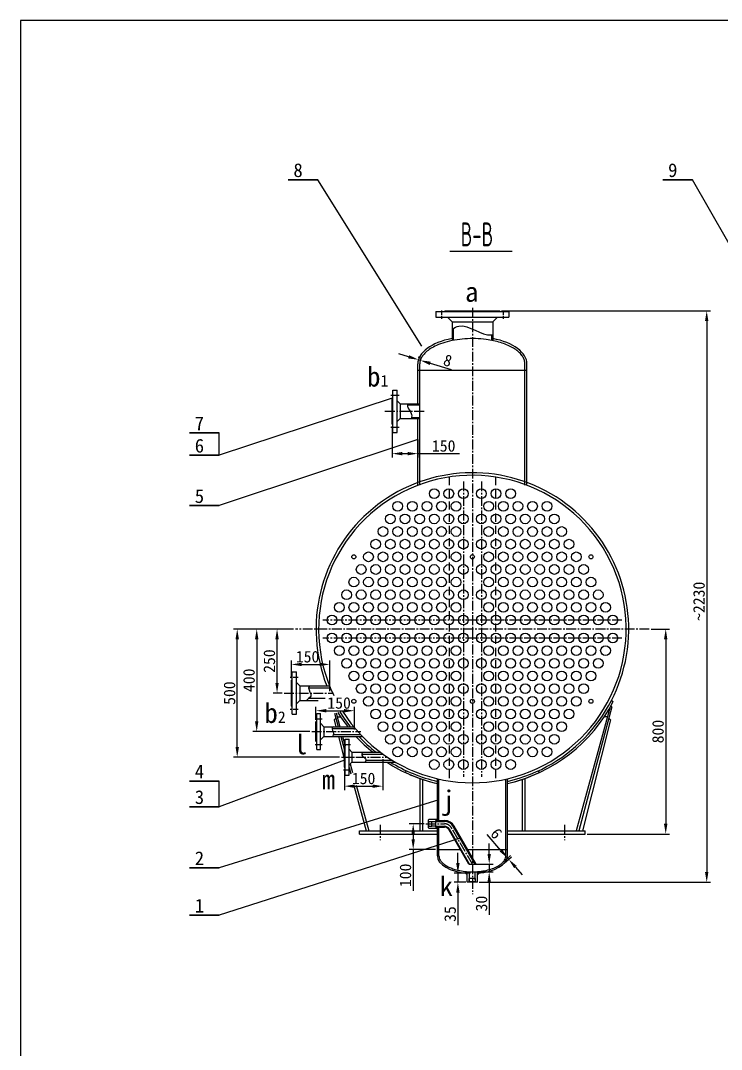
# Model space of a CAD drawing. Header units: millimetres. Extents: x -79479 to -67856, y 5358 to 13535.
# Drawn here: x -79479 to -76744, y 9520 to 13535 of the extents above; entities that cross this region are included whole.
import ezdxf

# ---------------------------------------------------------------- set-up
doc = ezdxf.new("R2010")
doc.units = ezdxf.units.MM
doc.linetypes.add('CENTER2', pattern=[28.575, 19.05, -3.175, 3.175, -3.175])
doc.linetypes.add('DASHED2', pattern=[9.525, 6.35, -3.175])
for name, color, linetype in [('1', 1, 'Continuous'), ('DIM', 7, 'Continuous'), ('中心线', 1, 'CENTER2'), ('明细', 6, 'Continuous'), ('粗实线', 7, 'Continuous'), ('细实线', 3, 'Continuous'), ('虚线', 2, 'DASHED2')]:
    doc.layers.add(name, color=color, linetype=linetype)
doc.styles.add('SBHZ', font='gbenor.shx', dxfattribs={"width": 0.85, "bigfont": 'gbcbig.shx'})
doc.styles.add('样式 1', font='')
doc.styles.get('样式 1').set_extended_font_data('仿宋_GB2312')
doc.dimstyles.new('ISO-25', dxfattribs={"dimtxt": 2.5, "dimasz": 2.5, "dimexe": 1.25, "dimexo": 0.625, "dimtad": 1, "dimdsep": 46, "dimtxsty": 'Standard', "dimcen": 2.5, "dimadec": 0, "dimazin": 0, "dimtfac": 1, "dimtmove": 0, "dimatfit": 3, "dimfxl": 0, "dimarcsym": 0})

# ---------------------------------------------------------------- blocks, each defined once
blk = doc.blocks.new('*D30')
at = {"layer": 'Defpoints', "color": 0}
for p in [(-77772.6, 10207.1), (-77715.9, 10207.1), (-77734.4, 10172.1)]:
    blk.add_point(p, dxfattribs=at)
at = {"layer": '细实线', "color": 0, "lineweight": -2}
for p, q in [((-77772.6, 10247.1), (-77772.6, 10287.1)), ((-77723.4, 10207.1), (-77787.6, 10207.1)), ((-77772.6, 10207.1), (-77772.6, 10172.1)), ((-77741.9, 10172.1), (-77787.6, 10172.1)), ((-77772.6, 10132.1), (-77772.6, 10004.2))]:
    blk.add_line(p, q, dxfattribs=at)
at = {"layer": '细实线', "color": 0}
for points in [[(-77779.2, 10247.1), (-77765.9, 10247.1), (-77772.6, 10207.1)], [(-77779.2, 10132.1), (-77765.9, 10132.1), (-77772.6, 10172.1)]]:
    blk.add_solid(points, dxfattribs=at)
at = {"layer": '细实线', "color": 0, "insert": (-77802.6, 10048.1), "char_height": 45, "attachment_point": 5, "rotation": 90}
blk.add_mtext('35', dxfattribs=at)
blk = doc.blocks.new('*D63')
at = {"layer": 'Defpoints', "color": 0}
for p in [(-78028.9, 11959.8), (-77928.9, 11907), (-77928.9, 11844.7)]:
    blk.add_point(p, dxfattribs=at)
at = {"layer": '细实线', "color": 0, "lineweight": -2}
for p, q in [((-78028.9, 11952.3), (-78028.9, 11829.7)), ((-77928.9, 11899.5), (-77928.9, 11829.7)), ((-77988.9, 11844.7), (-77968.9, 11844.7)), ((-77928.9, 11844.7), (-77766.8, 11844.7))]:
    blk.add_line(p, q, dxfattribs=at)
at = {"layer": '细实线', "color": 0}
for points in [[(-77988.9, 11851.4), (-77988.9, 11838.1), (-78028.9, 11844.7)], [(-77968.9, 11851.4), (-77968.9, 11838.1), (-77928.9, 11844.7)]]:
    blk.add_solid(points, dxfattribs=at)
at = {"layer": '细实线', "color": 0, "insert": (-77827.9, 11874.7), "char_height": 45, "attachment_point": 5}
blk.add_mtext('150', dxfattribs=at)
blk = doc.blocks.new('*D65')
at = {"layer": 'Defpoints', "color": 0}
for p in [(-78478.1, 11160.3), (-78406.3, 11160.3), (-78450.6, 10910.3)]:
    blk.add_point(p, dxfattribs=at)
at = {"layer": '细实线', "color": 0, "lineweight": -2}
for p, q in [((-78413.8, 11160.3), (-78493.1, 11160.3)), ((-78478.1, 10950.3), (-78478.1, 11120.3)), ((-78458.1, 10910.3), (-78493.1, 10910.3))]:
    blk.add_line(p, q, dxfattribs=at)
at = {"layer": '细实线', "color": 0}
for points in [[(-78484.8, 11120.3), (-78471.5, 11120.3), (-78478.1, 11160.3)], [(-78484.8, 10950.3), (-78471.5, 10950.3), (-78478.1, 10910.3)]]:
    blk.add_solid(points, dxfattribs=at)
at = {"layer": '细实线', "color": 0, "insert": (-78508.1, 11035.3), "char_height": 45, "attachment_point": 5, "rotation": 90}
blk.add_mtext('250', dxfattribs=at)
blk = doc.blocks.new('*D66')
at = {"layer": 'Defpoints', "color": 0}
for p in [(-77897, 10400.3), (-77947, 10300.3), (-77852.4, 10300.3)]:
    blk.add_point(p, dxfattribs=at)
at = {"layer": '细实线', "color": 0, "lineweight": -2}
for p, q in [((-77904.5, 10400.3), (-77962, 10400.3)), ((-77947, 10360.3), (-77947, 10340.3)), ((-77859.9, 10300.3), (-77962, 10300.3)), ((-77947, 10300.3), (-77947, 10138.2))]:
    blk.add_line(p, q, dxfattribs=at)
at = {"layer": '细实线', "color": 0}
for points in [[(-77953.7, 10360.3), (-77940.3, 10360.3), (-77947, 10400.3)], [(-77953.7, 10340.3), (-77940.3, 10340.3), (-77947, 10300.3)]]:
    blk.add_solid(points, dxfattribs=at)
at = {"layer": '细实线', "color": 0, "insert": (-77977, 10199.2), "char_height": 45, "attachment_point": 5, "rotation": 90}
blk.add_mtext('100', dxfattribs=at)
blk = doc.blocks.new('*D45')
at = {"layer": 'Defpoints', "color": 0}
for p in [(-78633.6, 11160.3), (-78406.3, 11160.3), (-78227.3, 10660.3)]:
    blk.add_point(p, dxfattribs=at)
at = {"layer": '细实线', "color": 0, "lineweight": -2}
for p, q in [((-78413.8, 11160.3), (-78648.6, 11160.3)), ((-78633.6, 10700.3), (-78633.6, 11120.3)), ((-78234.8, 10660.3), (-78648.6, 10660.3))]:
    blk.add_line(p, q, dxfattribs=at)
at = {"layer": '细实线', "color": 0}
for points in [[(-78640.2, 11120.3), (-78626.9, 11120.3), (-78633.6, 11160.3)], [(-78640.2, 10700.3), (-78626.9, 10700.3), (-78633.6, 10660.3)]]:
    blk.add_solid(points, dxfattribs=at)
at = {"layer": '细实线', "color": 0, "insert": (-78663.6, 10910.3), "char_height": 45, "attachment_point": 5, "rotation": 90}
blk.add_mtext('500', dxfattribs=at)
blk = doc.blocks.new('*D46')
at = {"layer": 'Defpoints', "color": 0}
for p in [(-78406.3, 11160.3), (-78557.5, 10760.3), (-78343, 10760.3)]:
    blk.add_point(p, dxfattribs=at)
at = {"layer": '细实线', "color": 0, "lineweight": -2}
for p, q in [((-78413.8, 11160.3), (-78572.5, 11160.3)), ((-78557.5, 11120.3), (-78557.5, 10800.3)), ((-78350.5, 10760.3), (-78572.5, 10760.3))]:
    blk.add_line(p, q, dxfattribs=at)
at = {"layer": '细实线', "color": 0}
for points in [[(-78564.2, 11120.3), (-78550.9, 11120.3), (-78557.5, 11160.3)], [(-78564.2, 10800.3), (-78550.9, 10800.3), (-78557.5, 10760.3)]]:
    blk.add_solid(points, dxfattribs=at)
at = {"layer": '细实线', "color": 0, "insert": (-78587.5, 10960.3), "char_height": 45, "attachment_point": 5, "rotation": 90}
blk.add_mtext('400', dxfattribs=at)
blk = doc.blocks.new('*D47')
at = {"layer": 'Defpoints', "color": 0}
for p in [(-78065.4, 10660.3), (-78215.4, 10622.3), (-78065.4, 10547.2)]:
    blk.add_point(p, dxfattribs=at)
at = {"layer": '细实线', "color": 0, "lineweight": -2}
for p, q in [((-78065.4, 10652.8), (-78065.4, 10532.2)), ((-78215.4, 10614.8), (-78215.4, 10532.2)), ((-78175.4, 10547.2), (-78105.4, 10547.2))]:
    blk.add_line(p, q, dxfattribs=at)
at = {"layer": '细实线', "color": 0}
for points in [[(-78175.4, 10553.8), (-78175.4, 10540.5), (-78215.4, 10547.2)], [(-78105.4, 10553.8), (-78105.4, 10540.5), (-78065.4, 10547.2)]]:
    blk.add_solid(points, dxfattribs=at)
at = {"layer": '细实线', "color": 0, "insert": (-78140.4, 10577.2), "char_height": 45, "attachment_point": 5}
blk.add_mtext('150', dxfattribs=at)
blk = doc.blocks.new('*D48')
at = {"layer": 'Defpoints', "color": 0}
for p in [(-78176.5, 10841.6), (-78326.5, 10798.3), (-78176.5, 10760.3)]:
    blk.add_point(p, dxfattribs=at)
at = {"layer": '细实线', "color": 0, "lineweight": -2}
for p, q in [((-78326.5, 10805.8), (-78326.5, 10856.6)), ((-78286.5, 10841.6), (-78216.5, 10841.6)), ((-78176.5, 10767.8), (-78176.5, 10856.6))]:
    blk.add_line(p, q, dxfattribs=at)
at = {"layer": '细实线', "color": 0}
for points in [[(-78286.5, 10848.3), (-78286.5, 10835), (-78326.5, 10841.6)], [(-78216.5, 10848.3), (-78216.5, 10835), (-78176.5, 10841.6)]]:
    blk.add_solid(points, dxfattribs=at)
at = {"layer": '细实线', "color": 0, "insert": (-78236.1, 10871.6), "char_height": 45, "attachment_point": 5}
blk.add_mtext('150', dxfattribs=at)
blk = doc.blocks.new('*D49')
at = {"layer": 'Defpoints', "color": 0}
for p in [(-78272.4, 11022.2), (-78422.4, 10960.8), (-78272.4, 10910.3)]:
    blk.add_point(p, dxfattribs=at)
at = {"layer": '细实线', "color": 0, "lineweight": -2}
for p, q in [((-78422.4, 10968.3), (-78422.4, 11037.2)), ((-78382.4, 11022.2), (-78312.4, 11022.2)), ((-78272.4, 10917.8), (-78272.4, 11037.2))]:
    blk.add_line(p, q, dxfattribs=at)
at = {"layer": '细实线', "color": 0}
for points in [[(-78382.4, 11028.9), (-78382.4, 11015.5), (-78422.4, 11022.2)], [(-78312.4, 11028.9), (-78312.4, 11015.5), (-78272.4, 11022.2)]]:
    blk.add_solid(points, dxfattribs=at)
at = {"layer": '细实线', "color": 0, "insert": (-78359, 11052.2), "char_height": 45, "attachment_point": 5}
blk.add_mtext('150', dxfattribs=at)
blk = doc.blocks.new('*D50')
at = {"layer": 'Defpoints', "color": 0}
for p in [(-77715.9, 10243.1), (-77715.9, 10213.1), (-77650.3, 10213.1)]:
    blk.add_point(p, dxfattribs=at)
at = {"layer": '细实线', "color": 0, "lineweight": -2}
for p, q in [((-77650.3, 10283.1), (-77650.3, 10323.1)), ((-77708.4, 10243.1), (-77635.3, 10243.1)), ((-77650.3, 10243.1), (-77650.3, 10213.1)), ((-77708.4, 10213.1), (-77635.3, 10213.1)), ((-77650.3, 10173.1), (-77650.3, 10045.2))]:
    blk.add_line(p, q, dxfattribs=at)
at = {"layer": '细实线', "color": 0}
for points in [[(-77657, 10283.1), (-77643.7, 10283.1), (-77650.3, 10243.1)], [(-77657, 10173.1), (-77643.7, 10173.1), (-77650.3, 10213.1)]]:
    blk.add_solid(points, dxfattribs=at)
at = {"layer": '细实线', "color": 0, "insert": (-77680.3, 10089.1), "char_height": 45, "attachment_point": 5, "rotation": 90}
blk.add_mtext('30', dxfattribs=at)
blk = doc.blocks.new('*D91')
at = {"layer": 'Defpoints', "color": 0}
for p in [(-77609.9, 12401.8), (-77697.4, 10172.1), (-76801.6, 10172.1)]:
    blk.add_point(p, dxfattribs=at)
at = {"layer": '细实线', "color": 0, "lineweight": -2}
for p, q in [((-77602.4, 12401.8), (-76786.6, 12401.8)), ((-76801.6, 12361.8), (-76801.6, 10212.1)), ((-77689.9, 10172.1), (-76786.6, 10172.1))]:
    blk.add_line(p, q, dxfattribs=at)
at = {"layer": '细实线', "color": 0}
for points in [[(-76808.3, 12361.8), (-76795, 12361.8), (-76801.6, 12401.8)], [(-76808.3, 10212.1), (-76795, 10212.1), (-76801.6, 10172.1)]]:
    blk.add_solid(points, dxfattribs=at)
at = {"layer": '细实线', "color": 0, "insert": (-76831.6, 11268.7), "char_height": 45, "attachment_point": 5, "rotation": 90}
blk.add_mtext('~2230', dxfattribs=at)
blk = doc.blocks.new('*D92')
at = {"layer": 'Defpoints', "color": 0}
for p in [(-77926.6, 12211.2), (-77926.6, 12211.2), (-77918.9, 12208.9)]:
    blk.add_point(p, dxfattribs=at)
at = {"layer": '细实线', "color": 0, "lineweight": -2}
for p, q in [((-77964.8, 12222.8), (-78003.1, 12234.3)), ((-77926.6, 12211.2), (-77918.9, 12208.9)), ((-77924.4, 12218.4), (-77922.2, 12225.6)), ((-77916.7, 12216.1), (-77914.6, 12223.2)), ((-77880.6, 12197.3), (-77799.2, 12172.8))]:
    blk.add_line(p, q, dxfattribs=at)
at = {"layer": '细实线', "color": 0}
for points in [[(-77962.9, 12229.1), (-77966.8, 12216.4), (-77926.6, 12211.2)], [(-77878.7, 12203.7), (-77882.5, 12190.9), (-77918.9, 12208.9)]]:
    blk.add_solid(points, dxfattribs=at)
at = {"layer": '细实线', "color": 0, "insert": (-77812.1, 12208), "char_height": 45, "attachment_point": 5, "rotation": 343.2055}
blk.add_mtext('8', dxfattribs=at)
blk = doc.blocks.new('*D94')
at = {"layer": 'Defpoints', "color": 0}
for p in [(-77025.6, 11160.3), (-77275.9, 10360.3), (-76961.6, 10360.3)]:
    blk.add_point(p, dxfattribs=at)
at = {"layer": '细实线', "color": 0, "lineweight": -2}
for p, q in [((-77018.1, 11160.3), (-76946.6, 11160.3)), ((-76961.6, 11120.3), (-76961.6, 10400.3)), ((-77268.4, 10360.3), (-76946.6, 10360.3))]:
    blk.add_line(p, q, dxfattribs=at)
at = {"layer": '细实线', "color": 0}
for points in [[(-76968.3, 11120.3), (-76955, 11120.3), (-76961.6, 11160.3)], [(-76968.3, 10400.3), (-76955, 10400.3), (-76961.6, 10360.3)]]:
    blk.add_solid(points, dxfattribs=at)
at = {"layer": '细实线', "color": 0, "insert": (-76991.6, 10760.3), "char_height": 45, "attachment_point": 5, "rotation": 90}
blk.add_mtext('800', dxfattribs=at)
blk = doc.blocks.new('*D99')
at = {"layer": 'Defpoints', "color": 0}
for p in [(-77601.4, 10245.9), (-77597.5, 10241.4), (-77578.1, 10266.3)]:
    blk.add_point(p, dxfattribs=at)
at = {"layer": '细实线', "color": 0, "lineweight": -2}
for p, q in [((-77604.4, 10296.4), (-77658.9, 10358.8)), ((-77595.8, 10250.8), (-77566.8, 10276.1)), ((-77591.8, 10246.3), (-77562.9, 10271.6)), ((-77574.2, 10261.7), (-77578.1, 10266.3)), ((-77547.9, 10231.6), (-77521.6, 10201.5))]:
    blk.add_line(p, q, dxfattribs=at)
at = {"layer": '细实线', "color": 0}
for points in [[(-77599.4, 10300.8), (-77609.4, 10292), (-77578.1, 10266.3)], [(-77542.9, 10236), (-77552.9, 10227.2), (-77574.2, 10261.7)]]:
    blk.add_solid(points, dxfattribs=at)
at = {"layer": '细实线', "color": 0, "insert": (-77622.2, 10362.4), "char_height": 45, "attachment_point": 5, "rotation": 311.1155}
blk.add_mtext('6', dxfattribs=at)

msp = doc.modelspace()

# ---------------------------------------------------------------- linework, layer by layer
at = {"layer": '1', "color": 0}
for p, q in [((-67856.064, 13534.688), (-79478.937, 13534.688)), ((-79478.937, 13534.688), (-79478.937, 5357.792))]:
    msp.add_line(p, q, dxfattribs=at)
at = {"layer": 'DIM', "color": 0}
msp.add_line((-77804.244, 12635.319), (-77561.198, 12635.319), dxfattribs=at)
at = {"layer": '中心线', "ltscale": 2}
for p, q in [((-77715.938, 12414.002), (-77715.938, 10125.584)), ((-78057.154, 12010.306), (-77904.576, 12010.306)), ((-77750.938, 11736.607), (-77750.938, 10584.004)), ((-77680.938, 11736.607), (-77680.938, 10584.004)), ((-77132.949, 11195.306), (-78298.928, 11195.306)), ((-77025.624, 11160.306), (-78406.253, 11160.306)), ((-77132.949, 11125.306), (-78298.928, 11125.306)), ((-78450.571, 10910.306), (-78257.794, 10910.306)), ((-78343.033, 10760.306), (-78151.424, 10760.306)), ((-78218.413, 10710.306), (-78191.518, 10710.306)), ((-78227.305, 10660.306), (-78050.921, 10660.306)), ((-78218.413, 10610.306), (-78191.518, 10610.306)), ((-77897.011, 10400.306), (-77825.202, 10400.306)), ((-78075.938, 10396.306), (-78075.938, 10336.306)), ((-77715.938, 10243.056), (-77797.489, 10384.306)), ((-77355.938, 10396.306), (-77355.938, 10336.306))]:
    msp.add_line(p, q, dxfattribs=at)
at = {"layer": '中心线'}
for p, q in [((-77835.938, 12403.589), (-77835.938, 12370.662)), ((-77595.938, 12403.589), (-77595.938, 12370.662))]:
    msp.add_line(p, q, dxfattribs=at)
at = {"layer": '中心线', "ltscale": 0.5}
for p, q in [((-78033.627, 12072.806), (-78001.896, 12072.806)), ((-78033.627, 11947.806), (-78001.896, 11947.806)), ((-78427.044, 10972.806), (-78395.313, 10972.806)), ((-78427.044, 10847.806), (-78395.313, 10847.806)), ((-78329.529, 10810.306), (-78302.633, 10810.306)), ((-78329.529, 10710.306), (-78302.633, 10710.306))]:
    msp.add_line(p, q, dxfattribs=at)
at = {"layer": '中心线', "ltscale": 2}
msp.add_arc((-77825.202, 10368.306), 32, 30, 90, dxfattribs=at)
at = {"layer": '明细', "lineweight": 30}
for p, q in [((-78319.524, 12913.602), (-78434.546, 12913.602)), ((-76857.464, 12913.602), (-76972.487, 12913.602)), ((-78704.369, 11925.792), (-78819.392, 11925.792)), ((-78704.369, 11838.447), (-78819.392, 11838.447)), ((-78704.369, 11641.795), (-78819.392, 11641.795)), ((-78704.369, 10567.172), (-78819.392, 10567.172)), ((-78704.369, 10467.108), (-78819.392, 10467.108)), ((-78704.369, 10228.711), (-78819.392, 10228.711)), ((-78704.369, 10043.425), (-78819.392, 10043.425))]:
    msp.add_line(p, q, dxfattribs=at)
at = {"layer": '明细'}
for p, q in [((-77913.813, 12263.986), (-78319.524, 12913.602)), ((-76235.984, 11828.113), (-76857.464, 12913.602)), ((-78028.938, 12060.806), (-78704.369, 11838.447)), ((-78704.369, 11838.447), (-78704.369, 11925.792)), ((-77928.938, 11899.537), (-78704.369, 11641.795)), ((-78215.367, 10648.068), (-78704.369, 10467.108)), ((-78704.369, 10467.108), (-78704.369, 10567.172)), ((-77846.438, 10493.738), (-78704.369, 10228.711)), ((-77763.425, 10344.306), (-78704.369, 10043.425))]:
    msp.add_line(p, q, dxfattribs=at)
at = {"layer": '粗实线'}
for p, q in [((-77858.438, 12398.806), (-77858.438, 12377.806)), ((-77858.438, 12398.806), (-77573.438, 12398.806)), ((-77858.438, 12377.806), (-77573.438, 12377.806)), ((-77824.938, 12398.806), (-77821.938, 12401.806)), ((-77821.938, 12401.806), (-77609.938, 12401.806)), ((-77795.438, 12359.652), (-77813.592, 12377.806)), ((-77636.438, 12359.652), (-77618.285, 12377.806)), ((-77606.938, 12398.806), (-77609.938, 12401.806)), ((-77573.438, 12398.806), (-77573.438, 12377.806)), ((-77795.438, 12359.652), (-77795.438, 12285.945)), ((-77795.438, 12359.652), (-77636.438, 12359.652)), ((-77790.938, 12333.347), (-77790.938, 12286.841)), ((-77636.438, 12359.652), (-77636.438, 12285.945)), ((-77640.938, 12308.476), (-77640.938, 12286.842)), ((-77928.938, 12038.806), (-77928.938, 12195.306)), ((-77928.938, 12170.306), (-77920.938, 12170.306)), ((-77920.938, 11721.225), (-77920.938, 12195.306)), ((-77920.938, 12170.306), (-77510.938, 12170.306)), ((-77510.938, 11721.225), (-77510.938, 12195.306)), ((-77510.938, 12170.306), (-77502.938, 12170.306)), ((-77502.938, 11721.225), (-77502.938, 12195.306)), ((-78025.938, 12092.806), (-78008.938, 12092.806)), ((-78025.938, 11927.806), (-78025.938, 12092.806)), ((-78008.938, 11927.806), (-78008.938, 12092.806)), ((-78025.938, 12063.806), (-78028.938, 12060.806)), ((-78028.938, 11959.806), (-78028.938, 12060.806)), ((-77997.414, 12038.806), (-78008.938, 12050.331)), ((-77997.414, 12038.806), (-77920.938, 12038.806)), ((-77997.414, 12038.806), (-77997.414, 11981.806)), ((-77968.714, 12035.306), (-77920.938, 12035.306)), ((-77997.414, 11981.806), (-78008.938, 11970.281)), ((-77997.414, 11981.806), (-77920.938, 11981.806)), ((-77953.44, 11985.306), (-77920.938, 11985.306)), ((-77928.938, 11721.225), (-77928.938, 11981.806)), ((-78025.938, 11956.806), (-78028.938, 11959.806)), ((-78025.938, 11927.806), (-78008.938, 11927.806)), ((-78419.356, 10963.806), (-78422.356, 10960.806)), ((-78422.356, 10859.806), (-78422.356, 10960.806)), ((-78419.356, 10992.806), (-78402.356, 10992.806)), ((-78419.356, 10827.806), (-78419.356, 10992.806)), ((-78402.356, 10827.806), (-78402.356, 10992.806)), ((-78388.892, 10938.806), (-78402.356, 10952.269)), ((-78388.892, 10938.806), (-78273.556, 10938.806)), ((-78388.892, 10938.806), (-78388.892, 10881.806)), ((-78354.838, 10930.306), (-78270.104, 10930.306)), ((-78388.892, 10881.806), (-78402.356, 10868.343)), ((-78388.892, 10881.806), (-78318.14, 10881.806)), ((-78353.323, 10890.306), (-78290.703, 10890.306)), ((-77173.257, 10881.743), (-77166.14, 10878.09)), ((-78419.356, 10856.806), (-78422.356, 10859.806)), ((-77177.879, 10856.306), (-77311.25, 10372.306)), ((-77171.293, 10856.306), (-77300.938, 10372.306)), ((-77171.293, 10856.306), (-77177.879, 10856.306)), ((-78419.356, 10827.806), (-78402.356, 10827.806)), ((-78323.482, 10801.306), (-78326.482, 10798.306)), ((-78323.482, 10830.306), (-78308.482, 10830.306)), ((-78323.482, 10690.306), (-78323.482, 10830.306)), ((-78308.482, 10690.306), (-78308.482, 10830.306)), ((-78248.884, 10812.627), (-78255.206, 10806.306)), ((-78255.206, 10806.306), (-78248.408, 10779.306)), ((-78254.072, 10831.994), (-78239.959, 10779.306)), ((-78247.745, 10833.616), (-78232.78, 10779.306)), ((-78243.522, 10818.289), (-78230.67, 10818.289)), ((-77176.671, 10806.306), (-77285.938, 10372.306)), ((-77188.355, 10818.289), (-77201.207, 10818.289)), ((-77182.993, 10812.627), (-77176.671, 10806.306)), ((-78326.482, 10722.306), (-78326.482, 10798.306)), ((-78295.192, 10779.306), (-78308.482, 10792.595)), ((-78295.192, 10779.306), (-78179.446, 10779.306)), ((-78295.192, 10779.306), (-78295.192, 10741.306)), ((-78263.614, 10772.306), (-78173.602, 10772.306)), ((-78323.482, 10719.306), (-78326.482, 10722.306)), ((-78295.192, 10741.306), (-78308.482, 10728.016)), ((-78295.192, 10741.306), (-78145.402, 10741.306)), ((-78258.362, 10748.306), (-78152.122, 10748.306)), ((-78238.841, 10741.306), (-78215.367, 10648.068)), ((-78229.78, 10741.306), (-78215.367, 10687.497)), ((-78222.308, 10741.306), (-78212.367, 10705.227)), ((-78212.367, 10730.306), (-78197.367, 10730.306)), ((-78212.367, 10590.306), (-78212.367, 10730.306)), ((-78197.367, 10590.306), (-78197.367, 10730.306)), ((-78323.482, 10690.306), (-78308.482, 10690.306)), ((-78212.367, 10701.306), (-78215.367, 10698.306)), ((-78215.367, 10622.306), (-78215.367, 10698.306)), ((-78185.729, 10679.306), (-78197.367, 10690.943)), ((-78185.729, 10641.306), (-78197.367, 10629.668)), ((-78185.729, 10679.306), (-78074.601, 10679.306)), ((-78185.729, 10679.306), (-78185.729, 10641.306)), ((-78185.729, 10641.306), (-78017.002, 10641.306)), ((-78147.898, 10672.306), (-78065.017, 10672.306)), ((-78131.822, 10648.306), (-78028.758, 10648.306)), ((-78212.367, 10619.306), (-78215.367, 10622.306)), ((-78197.367, 10620.299), (-78190.77, 10595.673)), ((-78192.803, 10634.232), (-78183.516, 10600.531)), ((-77977.438, 10600.358), (-77974.053, 10607.606)), ((-77454.438, 10600.358), (-77457.824, 10607.606)), ((-78212.367, 10590.306), (-78197.367, 10590.306)), ((-77920.626, 10577.187), (-77920.626, 10372.306)), ((-77910.626, 10573.773), (-77910.626, 10372.306)), ((-77852.438, 10417.806), (-77852.438, 10576.039)), ((-77846.438, 10412.806), (-77846.438, 10574.669)), ((-77585.438, 10275.306), (-77585.438, 10574.669)), ((-77579.438, 10275.306), (-77579.438, 10576.039)), ((-77521.25, 10573.773), (-77521.25, 10372.306)), ((-77511.25, 10577.187), (-77511.25, 10372.306)), ((-78177.233, 10545.137), (-78130.938, 10372.306)), ((-78169.987, 10551.434), (-78120.626, 10372.306)), ((-77887.438, 10416.306), (-77885.938, 10417.806)), ((-77887.438, 10384.306), (-77887.438, 10416.306)), ((-77885.938, 10409.221), (-77887.438, 10410.721)), ((-77885.938, 10417.806), (-77846.438, 10417.806)), ((-77885.938, 10391.39), (-77885.938, 10409.221)), ((-77885.938, 10409.221), (-77874.238, 10408.856)), ((-77874.238, 10390.755), (-77874.238, 10409.856)), ((-77874.238, 10408.856), (-77858.438, 10408.856)), ((-77858.438, 10387.806), (-77858.438, 10412.806)), ((-77858.438, 10412.806), (-77825.202, 10412.806)), ((-77858.438, 10409.806), (-77825.202, 10409.806)), ((-78155.938, 10372.306), (-77852.438, 10372.306)), ((-78155.938, 10360.306), (-78155.938, 10372.306)), ((-78155.938, 10360.306), (-77852.438, 10360.306)), ((-77885.938, 10391.39), (-77887.438, 10389.89)), ((-77885.938, 10382.806), (-77887.438, 10384.306)), ((-77885.938, 10391.39), (-77874.238, 10391.756)), ((-77885.938, 10382.806), (-77846.438, 10382.806)), ((-77874.238, 10391.756), (-77858.438, 10391.756)), ((-77858.438, 10390.806), (-77825.202, 10390.806)), ((-77858.438, 10387.806), (-77825.202, 10387.806)), ((-77852.438, 10275.306), (-77852.438, 10382.806)), ((-77846.438, 10275.306), (-77846.438, 10387.806)), ((-77730.372, 10243.056), (-77808.314, 10378.056)), ((-77726.908, 10243.056), (-77805.716, 10379.556)), ((-77704.969, 10243.056), (-77789.262, 10389.056)), ((-77701.505, 10243.056), (-77786.664, 10390.556)), ((-77579.438, 10372.306), (-77275.938, 10372.306)), ((-77579.438, 10360.306), (-77275.938, 10360.306)), ((-77275.938, 10360.306), (-77275.938, 10372.306)), ((-77275.938, 10360.306), (-77275.938, 10372.306)), ((-77852.438, 10300.306), (-77846.438, 10300.306)), ((-77846.438, 10300.306), (-77763.425, 10300.306)), ((-77734.558, 10300.306), (-77585.438, 10300.306)), ((-77585.438, 10300.306), (-77579.438, 10300.306)), ((-77730.372, 10243.056), (-77701.505, 10243.056)), ((-77735.938, 10201.169), (-77742.956, 10208.186)), ((-77735.938, 10173.556), (-77735.938, 10213.809)), ((-77727.188, 10186.556), (-77727.188, 10213.293)), ((-77704.688, 10186.556), (-77704.688, 10213.293)), ((-77695.938, 10173.556), (-77695.938, 10213.809)), ((-77695.938, 10201.169), (-77688.921, 10208.186)), ((-77734.438, 10172.056), (-77735.938, 10173.556)), ((-77697.438, 10172.056), (-77734.438, 10172.056)), ((-77727.595, 10173.556), (-77729.095, 10172.056)), ((-77703.688, 10186.556), (-77728.189, 10186.556)), ((-77727.595, 10173.556), (-77727.188, 10186.556)), ((-77704.282, 10173.556), (-77727.595, 10173.556)), ((-77704.282, 10173.556), (-77704.688, 10186.556)), ((-77704.282, 10173.556), (-77702.782, 10172.056)), ((-77697.438, 10172.056), (-77695.938, 10173.556))]:
    msp.add_line(p, q, dxfattribs=at)
for centre, radius in [((-77864.938, 11688.94), 19), ((-77807.938, 11688.94), 19), ((-77750.938, 11688.94), 19), ((-77680.938, 11688.94), 19), ((-77623.938, 11688.94), 19), ((-77566.938, 11688.94), 19), ((-78007.438, 11639.577), 19), ((-77950.438, 11639.577), 19), ((-77893.438, 11639.577), 19), ((-77836.438, 11639.577), 19), ((-77779.438, 11639.577), 19), ((-77652.438, 11639.577), 19), ((-77595.438, 11639.577), 19), ((-77538.438, 11639.577), 19), ((-77481.438, 11639.577), 19), ((-77424.438, 11639.577), 19), ((-78035.938, 11590.213), 19), ((-77978.938, 11590.213), 19), ((-77921.938, 11590.213), 19), ((-77864.938, 11590.213), 19), ((-77807.938, 11590.213), 19), ((-77750.938, 11590.213), 19), ((-77680.938, 11590.213), 19), ((-77623.938, 11590.213), 19), ((-77566.938, 11590.213), 19), ((-77509.938, 11590.213), 19), ((-77452.938, 11590.213), 19), ((-77395.938, 11590.213), 19), ((-78064.438, 11540.85), 19), ((-78007.438, 11540.85), 19), ((-77950.438, 11540.85), 19), ((-77893.438, 11540.85), 19), ((-77836.438, 11540.85), 19), ((-77779.438, 11540.85), 19), ((-77652.438, 11540.85), 19), ((-77595.438, 11540.85), 19), ((-77538.438, 11540.85), 19), ((-77481.438, 11540.85), 19), ((-77424.438, 11540.85), 19), ((-77367.438, 11540.85), 19), ((-78092.938, 11491.486), 19), ((-78035.938, 11491.486), 19), ((-77978.938, 11491.486), 19), ((-77921.938, 11491.486), 19), ((-77864.938, 11491.486), 19), ((-77807.938, 11491.486), 19), ((-77750.938, 11491.486), 19), ((-77680.938, 11491.486), 19), ((-77623.938, 11491.486), 19), ((-77566.938, 11491.486), 19), ((-77509.938, 11491.486), 19), ((-77452.938, 11491.486), 19), ((-77395.938, 11491.486), 19), ((-77338.938, 11491.486), 19), ((-78178.438, 11442.123), 8), ((-78121.438, 11442.123), 19), ((-78064.438, 11442.123), 19), ((-78007.438, 11442.123), 19), ((-77950.438, 11442.123), 19), ((-77893.438, 11442.123), 19), ((-77836.438, 11442.123), 19), ((-77779.438, 11442.123), 19), ((-77715.938, 11442.123), 8), ((-77652.438, 11442.123), 19), ((-77595.438, 11442.123), 19), ((-77538.438, 11442.123), 19), ((-77481.438, 11442.123), 19), ((-77424.438, 11442.123), 19), ((-77367.438, 11442.123), 19), ((-77310.438, 11442.123), 19), ((-77253.438, 11442.123), 8), ((-78149.938, 11392.759), 19), ((-78092.938, 11392.759), 19), ((-78035.938, 11392.759), 19), ((-77978.938, 11392.759), 19), ((-77921.938, 11392.759), 19), ((-77864.938, 11392.759), 19), ((-77807.938, 11392.759), 19), ((-77750.938, 11392.759), 19), ((-77680.938, 11392.759), 19), ((-77623.938, 11392.759), 19), ((-77566.938, 11392.759), 19), ((-77509.938, 11392.759), 19), ((-77452.938, 11392.759), 19), ((-77395.938, 11392.759), 19), ((-77338.938, 11392.759), 19), ((-77281.938, 11392.759), 19), ((-78178.438, 11343.396), 19), ((-78121.438, 11343.396), 19), ((-78064.438, 11343.396), 19), ((-78007.438, 11343.396), 19), ((-77950.438, 11343.396), 19), ((-77893.438, 11343.396), 19), ((-77836.438, 11343.396), 19), ((-77779.438, 11343.396), 19), ((-77652.438, 11343.396), 19), ((-77595.438, 11343.396), 19), ((-77538.438, 11343.396), 19), ((-77481.438, 11343.396), 19), ((-77424.438, 11343.396), 19), ((-77367.438, 11343.396), 19), ((-77310.438, 11343.396), 19), ((-77253.438, 11343.396), 19), ((-78206.938, 11294.033), 19), ((-78149.938, 11294.033), 19), ((-78092.938, 11294.033), 19), ((-78035.938, 11294.033), 19), ((-77978.938, 11294.033), 19), ((-77921.938, 11294.033), 19), ((-77864.938, 11294.033), 19), ((-77807.938, 11294.033), 19), ((-77750.938, 11294.033), 19), ((-77680.938, 11294.033), 19), ((-77623.938, 11294.033), 19), ((-77566.938, 11294.033), 19), ((-77509.938, 11294.033), 19), ((-77452.938, 11294.033), 19), ((-77395.938, 11294.033), 19), ((-77338.938, 11294.033), 19), ((-77281.938, 11294.033), 19), ((-77224.938, 11294.033), 19), ((-78235.438, 11244.669), 19), ((-78178.438, 11244.669), 19), ((-78121.438, 11244.669), 19), ((-78064.438, 11244.669), 19), ((-78007.438, 11244.669), 19), ((-77950.438, 11244.669), 19), ((-77893.438, 11244.669), 19), ((-77836.438, 11244.669), 19), ((-77779.438, 11244.669), 19), ((-77652.438, 11244.669), 19), ((-77595.438, 11244.669), 19), ((-77538.438, 11244.669), 19), ((-77481.438, 11244.669), 19), ((-77424.438, 11244.669), 19), ((-77367.438, 11244.669), 19), ((-77310.438, 11244.669), 19), ((-77253.438, 11244.669), 19), ((-77196.438, 11244.669), 19), ((-78263.938, 11195.306), 19), ((-78206.938, 11195.306), 19), ((-78149.938, 11195.306), 19), ((-78092.938, 11195.306), 19), ((-78035.938, 11195.306), 19), ((-77978.938, 11195.306), 19), ((-77921.938, 11195.306), 19), ((-77864.938, 11195.306), 19), ((-77807.938, 11195.306), 19), ((-77750.938, 11195.306), 19), ((-77680.938, 11195.306), 19), ((-77623.938, 11195.306), 19), ((-77566.938, 11195.306), 19), ((-77509.938, 11195.306), 19), ((-77452.938, 11195.306), 19), ((-77395.938, 11195.306), 19), ((-77338.938, 11195.306), 19), ((-77281.938, 11195.306), 19), ((-77224.938, 11195.306), 19), ((-77167.938, 11195.306), 19), ((-78263.938, 11125.306), 19), ((-78206.938, 11125.306), 19), ((-78149.938, 11125.306), 19), ((-78092.938, 11125.306), 19), ((-78035.938, 11125.306), 19), ((-77978.938, 11125.306), 19), ((-77921.938, 11125.306), 19), ((-77864.938, 11125.306), 19), ((-77807.938, 11125.306), 19), ((-77750.938, 11125.306), 19), ((-77680.938, 11125.306), 19), ((-77623.938, 11125.306), 19), ((-77566.938, 11125.306), 19), ((-77509.938, 11125.306), 19), ((-77452.938, 11125.306), 19), ((-77395.938, 11125.306), 19), ((-77338.938, 11125.306), 19), ((-77281.938, 11125.306), 19), ((-77224.938, 11125.306), 19), ((-77167.938, 11125.306), 19), ((-78235.438, 11075.942), 19), ((-78178.438, 11075.942), 19), ((-78121.438, 11075.942), 19), ((-78064.438, 11075.942), 19), ((-78007.438, 11075.942), 19), ((-77950.438, 11075.942), 19), ((-77893.438, 11075.942), 19), ((-77836.438, 11075.942), 19), ((-77779.438, 11075.942), 19), ((-77652.438, 11075.942), 19), ((-77595.438, 11075.942), 19), ((-77538.438, 11075.942), 19), ((-77481.438, 11075.942), 19), ((-77424.438, 11075.942), 19), ((-77367.438, 11075.942), 19), ((-77310.438, 11075.942), 19), ((-77253.438, 11075.942), 19), ((-77196.438, 11075.942), 19), ((-78206.938, 11026.579), 19), ((-78149.938, 11026.579), 19), ((-78092.938, 11026.579), 19), ((-78035.938, 11026.579), 19), ((-77978.938, 11026.579), 19), ((-77921.938, 11026.579), 19), ((-77864.938, 11026.579), 19), ((-77807.938, 11026.579), 19), ((-77750.938, 11026.579), 19), ((-77680.938, 11026.579), 19), ((-77623.938, 11026.579), 19), ((-77566.938, 11026.579), 19), ((-77509.938, 11026.579), 19), ((-77452.938, 11026.579), 19), ((-77395.938, 11026.579), 19), ((-77338.938, 11026.579), 19), ((-77281.938, 11026.579), 19), ((-77224.938, 11026.579), 19), ((-78178.438, 10977.215), 19), ((-78121.438, 10977.215), 19), ((-78064.438, 10977.215), 19), ((-78007.438, 10977.215), 19), ((-77950.438, 10977.215), 19), ((-77893.438, 10977.215), 19), ((-77836.438, 10977.215), 19), ((-77779.438, 10977.215), 19), ((-77652.438, 10977.215), 19), ((-77595.438, 10977.215), 19), ((-77538.438, 10977.215), 19), ((-77481.438, 10977.215), 19), ((-77424.438, 10977.215), 19), ((-77367.438, 10977.215), 19), ((-77310.438, 10977.215), 19), ((-77253.438, 10977.215), 19), ((-78149.938, 10927.852), 19), ((-78092.938, 10927.852), 19), ((-78035.938, 10927.852), 19), ((-77978.938, 10927.852), 19), ((-77921.938, 10927.852), 19), ((-77864.938, 10927.852), 19), ((-77807.938, 10927.852), 19), ((-77750.938, 10927.852), 19), ((-77680.938, 10927.852), 19), ((-77623.938, 10927.852), 19), ((-77566.938, 10927.852), 19), ((-77509.938, 10927.852), 19), ((-77452.938, 10927.852), 19), ((-77395.938, 10927.852), 19), ((-77338.938, 10927.852), 19), ((-77281.938, 10927.852), 19), ((-78178.438, 10878.488), 8), ((-78121.438, 10878.488), 19), ((-78064.438, 10878.488), 19), ((-78007.438, 10878.488), 19), ((-77950.438, 10878.488), 19), ((-77893.438, 10878.488), 19), ((-77836.438, 10878.488), 19), ((-77779.438, 10878.488), 19), ((-77715.938, 10878.488), 8), ((-77652.438, 10878.488), 19), ((-77595.438, 10878.488), 19), ((-77538.438, 10878.488), 19), ((-77481.438, 10878.488), 19), ((-77424.438, 10878.488), 19), ((-77367.438, 10878.488), 19), ((-77310.438, 10878.488), 19), ((-77253.438, 10878.488), 8), ((-78092.938, 10829.125), 19), ((-78035.938, 10829.125), 19), ((-77978.938, 10829.125), 19), ((-77921.938, 10829.125), 19), ((-77864.938, 10829.125), 19), ((-77807.938, 10829.125), 19), ((-77750.938, 10829.125), 19), ((-77680.938, 10829.125), 19), ((-77623.938, 10829.125), 19), ((-77566.938, 10829.125), 19), ((-77509.938, 10829.125), 19), ((-77452.938, 10829.125), 19), ((-77395.938, 10829.125), 19), ((-77338.938, 10829.125), 19), ((-78064.438, 10779.761), 19), ((-78007.438, 10779.761), 19), ((-77950.438, 10779.761), 19), ((-77893.438, 10779.761), 19), ((-77836.438, 10779.761), 19), ((-77779.438, 10779.761), 19), ((-77652.438, 10779.761), 19), ((-77595.438, 10779.761), 19), ((-77538.438, 10779.761), 19), ((-77481.438, 10779.761), 19), ((-77424.438, 10779.761), 19), ((-77367.438, 10779.761), 19), ((-78035.938, 10730.398), 19), ((-77978.938, 10730.398), 19), ((-77921.938, 10730.398), 19), ((-77864.938, 10730.398), 19), ((-77807.938, 10730.398), 19), ((-77750.938, 10730.398), 19), ((-77680.938, 10730.398), 19), ((-77623.938, 10730.398), 19), ((-77566.938, 10730.398), 19), ((-77509.938, 10730.398), 19), ((-77452.938, 10730.398), 19), ((-77395.938, 10730.398), 19), ((-78007.438, 10681.035), 19), ((-77950.438, 10681.035), 19), ((-77893.438, 10681.035), 19), ((-77836.438, 10681.035), 19), ((-77779.438, 10681.035), 19), ((-77652.438, 10681.035), 19), ((-77595.438, 10681.035), 19), ((-77538.438, 10681.035), 19), ((-77481.438, 10681.035), 19), ((-77424.438, 10681.035), 19), ((-77864.938, 10631.671), 19), ((-77807.938, 10631.671), 19), ((-77750.938, 10631.671), 19), ((-77680.938, 10631.671), 19), ((-77623.938, 10631.671), 19), ((-77566.938, 10631.671), 19)]:
    msp.add_circle(centre, radius, dxfattribs=at)
for centre, radius, start, end in [((-77715.938, 11160.306), 610, 282.930589, 201.291607), ((-77715.938, 11160.306), 600, 212.276696, 205.629415), ((-77715.938, 11160.306), 618, 282.76036, 332.828243), ((-77715.938, 11160.306), 618, 211.738473, 218.061347), ((-77715.938, 11160.306), 610, 211.973564, 218.652113), ((-77715.938, 11160.306), 618, 222.687048, 231.106753), ((-77715.938, 11160.306), 610, 223.384052, 232.047845), ((-77715.938, 11160.306), 618, 237.119621, 257.23964), ((-77715.938, 11160.306), 610, 238.300934, 257.069411), ((-77715.938, 11160.306), 618, 244.967065, 257.23964), ((-77715.938, 11160.306), 618, 282.76036, 295.032935), ((-77825.202, 10368.306), 44.5, 30, 90), ((-77825.202, 10368.306), 41.5, 30, 90), ((-77825.202, 10368.306), 22.5, 30, 90), ((-77825.202, 10368.306), 19.5, 30, 90)]:
    msp.add_arc(centre, radius, start, end, dxfattribs=at)
for centre, major_axis, start_param, end_param in [((-77715.938, 12195.306), (-213, 0), 5.09488733, 6.28318531), ((-77715.938, 12195.306), (-213, 0), 3.14159265, 4.32989063), ((-77715.938, 10275.306), (-136.5, 0), 0, 1.4237468), ((-77715.938, 10275.306), (-136.5, 0), 1.71784586, 3.14159265)]:
    msp.add_ellipse(centre, major_axis=major_axis, ratio=0.5, start_param=start_param, end_param=end_param, dxfattribs=at)
for points, knots in [([(-77795.438, 12330.394), (-77786.833, 12336.283), (-77739.639, 12361.69), (-77679.409, 12299.794), (-77637.929, 12309.068), (-77636.438, 12309.475)], [19.98340132, 19.98340132, 19.98340132, 19.98340132, 50.18452861, 182.6857745, 187.65597885, 187.65597885, 187.65597885, 187.65597885]), ([(-77510.938, 12195.306), (-77510.938, 12199.699), (-77511.575, 12204.096), (-77514.165, 12212.925), (-77516.123, 12217.359), (-77521.422, 12226.196), (-77524.765, 12230.597), (-77532.827, 12239.228), (-77537.546, 12243.456), (-77548.276, 12251.599), (-77554.287, 12255.513), (-77567.47, 12262.905), (-77574.642, 12266.383), (-77589.983, 12272.803), (-77598.152, 12275.746), (-77615.303, 12281.019), (-77624.284, 12283.348), (-77642.858, 12287.336), (-77652.45, 12288.995), (-77675.669, 12292.083), (-77689.47, 12293.197), (-77717.248, 12294.035), (-77731.224, 12293.758), (-77758.773, 12291.823), (-77772.345, 12290.166), (-77798.52, 12285.548), (-77811.122, 12282.586), (-77834.828, 12275.497), (-77845.931, 12271.37), (-77864.424, 12262.948), (-77872.124, 12258.806), (-77885.95, 12250.021), (-77892.075, 12245.378), (-77902.59, 12235.785), (-77906.978, 12230.837), (-77913.186, 12221.949), (-77915.361, 12218.03), (-77918.651, 12210.206), (-77919.768, 12206.302), (-77920.753, 12200.04), (-77920.938, 12197.673), (-77920.938, 12195.306)], [3.14159265, 3.14159265, 3.14159265, 3.14159265, 3.28724022, 3.28724022, 3.43288778, 3.43288778, 3.57853534, 3.57853534, 3.72418291, 3.72418291, 3.86983047, 3.86983047, 4.01547803, 4.01547803, 4.1611256, 4.1611256, 4.30677316, 4.30677316, 4.45242072, 4.45242072, 4.65216307, 4.65216307, 4.85190542, 4.85190542, 5.05164778, 5.05164778, 5.25139013, 5.25139013, 5.45113248, 5.45113248, 5.61647738, 5.61647738, 5.78182229, 5.78182229, 5.94716719, 5.94716719, 6.07594597, 6.07594597, 6.20472474, 6.20472474, 6.28318531, 6.28318531, 6.28318531, 6.28318531]), ([(-77968, 12038.806), (-77969.118, 12034.472), (-77969.987, 12021.496), (-77951.09, 12005.029), (-77952.567, 11988.848), (-77954.136, 11981.806)], [19.26744655, 19.26744655, 19.26744655, 19.26744655, 32.74670549, 60.79855533, 81.40322665, 81.40322665, 81.40322665, 81.40322665]), ([(-78350.956, 10938.806), (-78353.22, 10936.241), (-78359.17, 10924.801), (-78335.011, 10897.896), (-78357.943, 10888.072), (-78363.067, 10881.806)], [18.29047658, 18.29047658, 18.29047658, 18.29047658, 28.89468922, 61.77548024, 85.44884219, 85.44884219, 85.44884219, 85.44884219]), ([(-78258.332, 10779.306), (-78260.99, 10777.834), (-78267.557, 10771.784), (-78254.075, 10754.836), (-78259.628, 10744.797), (-78262.417, 10741.306)], [11.34062551, 11.34062551, 11.34062551, 11.34062551, 20.31748941, 42.33798454, 54.93569668, 54.93569668, 54.93569668, 54.93569668]), ([(-78144.612, 10679.306), (-78147.453, 10675.346), (-78151.094, 10665.859), (-78129.596, 10656.667), (-78131.816, 10645.862), (-78133.801, 10641.306)], [12.09560585, 12.09560585, 12.09560585, 12.09560585, 25.48794651, 46.03244856, 59.58030359, 59.58030359, 59.58030359, 59.58030359]), ([(-77846.438, 10275.306), (-77846.438, 10272.546), (-77846.035, 10269.784), (-77844.385, 10264.219), (-77843.135, 10261.416), (-77839.736, 10255.811), (-77837.586, 10253.01), (-77832.383, 10247.508), (-77829.332, 10244.807), (-77822.383, 10239.604), (-77818.485, 10237.102), (-77809.931, 10232.38), (-77805.275, 10230.16), (-77795.315, 10226.069), (-77790.01, 10224.199), (-77776.41, 10220.119), (-77767.831, 10218.128), (-77749.988, 10215.092), (-77740.725, 10214.046), (-77721.956, 10212.956), (-77712.449, 10212.911), (-77693.639, 10213.824), (-77684.337, 10214.782), (-77666.377, 10217.65), (-77657.719, 10219.56), (-77641.463, 10224.23), (-77633.865, 10226.991), (-77620.097, 10233.2), (-77613.928, 10236.649), (-77604.585, 10243.131), (-77601.047, 10246.065), (-77595.051, 10252.073), (-77592.594, 10255.145), (-77588.77, 10261.298), (-77587.401, 10264.377), (-77585.802, 10270.068), (-77585.438, 10272.688), (-77585.438, 10275.306)], [0, 0, 0, 0, 0.14719704, 0.14719704, 0.29439408, 0.29439408, 0.44159113, 0.44159113, 0.58878817, 0.58878817, 0.73598521, 0.73598521, 0.88318225, 0.88318225, 1.0303793, 1.0303793, 1.24276662, 1.24276662, 1.45515394, 1.45515394, 1.66754126, 1.66754126, 1.87992858, 1.87992858, 2.0923159, 2.0923159, 2.30470322, 2.30470322, 2.51709054, 2.51709054, 2.67871454, 2.67871454, 2.84033855, 2.84033855, 3.00196255, 3.00196255, 3.14159265, 3.14159265, 3.14159265, 3.14159265])]:
    msp.add_open_spline(points, degree=3, knots=knots, dxfattribs=at)
at = {"layer": '细实线'}
for p, q in [((-77886.971, 10410.254), (-77874.238, 10409.856)), ((-77886.971, 10390.357), (-77874.238, 10390.755)), ((-77728.627, 10172.523), (-77728.189, 10186.556)), ((-77703.249, 10172.523), (-77703.688, 10186.556))]:
    msp.add_line(p, q, dxfattribs=at)
at = {"layer": '虚线', "ltscale": 5}
for p, q in [((-77805.938, 11753.517), (-77805.938, 10567.094)), ((-77625.938, 11753.517), (-77625.938, 10567.094))]:
    msp.add_line(p, q, dxfattribs=at)

# ---------------------------------------------------------------- texts
at = {"layer": '1', "color": 6, "style": '样式 1'}
for s, p in [('8', (-78414.306, 12924.146)), ('9', (-76952.247, 12924.146)), ('7', (-78799.152, 11936.336)), ('6', (-78799.152, 11848.991)), ('5', (-78799.152, 11652.339)), ('4', (-78799.152, 10577.716)), ('3', (-78799.152, 10477.651)), ('2', (-78799.152, 10239.255)), ('1', (-78799.152, 10053.969))]:
    msp.add_text(s, height=53.538, dxfattribs=at).set_placement(p)
at = {"layer": 'DIM', "color": 0, "style": 'SBHZ', "width": 0.67}
msp.add_text('B-B', height=93.1627, dxfattribs=at).set_placement((-77761.533, 12653.757))
at = {"layer": '粗实线', "char_height": 76.8, "width": 192, "attachment_point": 5}
for s, insert in [('{\\fSimSun|b0|i0|c134|p2;a}', (-77718.355, 12475.261)), ('{\\fSimSun|b0|i0|c134|p2;b\\H0.58594x;1}', (-78085.258, 12144.329)), ('{\\fSimSun|b0|i0|c134|p2;b\\H0.58594x;2}', (-78485.91, 10831.693)), ('{\\fSimSun|b0|i0|c134|p2;l}', (-78386.324, 10709.383)), ('{\\fSimSun|b0|i0|c134|p2;m}', (-78277.387, 10572.894)), ('{\\fSimSun|b0|i0|c134|p2;j}', (-77809.687, 10480.636)), ('{\\fSimSun|b0|i0|c134|p2;k}', (-77818.106, 10156.704))]:
    msp.add_mtext(s, dxfattribs=dict(at, insert=insert))

# ---------------------------------------------------------------- dimensions: what is measured, and where the dimension line sits
at = {"layer": '细实线'}
dim = msp.add_linear_dim(base=(-76801.62, 10172.056), p1=(-77609.938, 12401.806), p2=(-77697.438, 10172.056), angle=90, text='~2230', dimstyle='ISO-25', override={"dimtxt": 45, "dimasz": 40, "dimexe": 15, "dimexo": 7.5, "dimgap": 7.5}, dxfattribs=at)
dim.commit()
dim.dimension.update_dxf_attribs({"geometry": '*D91', "text_midpoint": (-76801.62, 11268.747), "dimtype": 160})
for base, p1, p2, angle, picture, middle, dimtype in [((-77926.554, 12211.197), (-77918.895, 12208.886), (-77926.554, 12211.197), 163.2055, '*D92', (-77820.767, 12179.269), 161), ((-78478.125, 11160.306), (-78450.571, 10910.306), (-78406.253, 11160.306), 90, '*D65', (-78478.125, 11035.306), 160), ((-77947.006, 10300.306), (-77897.011, 10400.306), (-77852.438, 10300.306), 90, '*D66', (-77947.006, 10199.234), 160), ((-77578.124, 10266.254), (-77597.492, 10241.384), (-77601.438, 10245.904), 131.115518, '*D99', (-77644.821, 10342.668), 161), ((-77772.574, 10207.056), (-77734.438, 10172.056), (-77715.938, 10207.056), 270, '*D30', (-77772.574, 10048.127), 160)]:
    dim = msp.add_linear_dim(base=base, p1=p1, p2=p2, angle=angle, dimstyle='ISO-25', override={"dimtxt": 45, "dimasz": 40, "dimexe": 15, "dimexo": 7.5, "dimgap": 7.5}, dxfattribs=at)
    dim.commit()
    dim.dimension.update_dxf_attribs({"geometry": picture, "text_midpoint": middle, "dimtype": dimtype})
dim = msp.add_linear_dim(base=(-77928.938, 11844.72), p1=(-78028.938, 11959.806), p2=(-77928.938, 11907.037), text='150', dimstyle='ISO-25', override={"dimtxt": 45, "dimasz": 40, "dimexe": 15, "dimexo": 7.5, "dimgap": 7.5}, dxfattribs=at)
dim.commit()
dim.dimension.update_dxf_attribs({"geometry": '*D63', "text_midpoint": (-77827.867, 11874.72)})
for base, p1, p2, picture, middle in [((-78633.565, 11160.306), (-78227.305, 10660.306), (-78406.253, 11160.306), '*D45', (-78663.565, 10910.306)), ((-78557.55, 10760.306), (-78406.253, 11160.306), (-78343.033, 10760.306), '*D46', (-78587.55, 10960.306)), ((-76961.635, 10360.306), (-77025.624, 11160.306), (-77275.938, 10360.306), '*D94', (-76991.635, 10760.306)), ((-77650.324, 10213.056), (-77715.938, 10243.056), (-77715.938, 10213.056), '*D50', (-77680.324, 10089.127))]:
    dim = msp.add_linear_dim(base=base, p1=p1, p2=p2, angle=90, dimstyle='ISO-25', override={"dimtxt": 45, "dimasz": 40, "dimexe": 15, "dimexo": 7.5, "dimgap": 7.5}, dxfattribs=at)
    dim.commit()
    dim.dimension.update_dxf_attribs({"geometry": picture, "text_midpoint": middle})
for base, p1, p2, picture, middle in [((-78272.356, 11022.197), (-78422.356, 10960.806), (-78272.356, 10910.306), '*D49', (-78359.047, 11022.197)), ((-78176.482, 10841.632), (-78326.482, 10798.306), (-78176.482, 10760.306), '*D48', (-78236.08, 10841.632))]:
    dim = msp.add_linear_dim(base=base, p1=p1, p2=p2, dimstyle='ISO-25', override={"dimtxt": 45, "dimasz": 40, "dimexe": 15, "dimexo": 7.5, "dimgap": 7.5}, dxfattribs=at)
    dim.commit()
    dim.dimension.update_dxf_attribs({"geometry": picture, "text_midpoint": middle, "dimtype": 160})
dim = msp.add_linear_dim(base=(-78065.367, 10547.177), p1=(-78215.367, 10622.306), p2=(-78065.367, 10660.306), dimstyle='ISO-25', override={"dimtxt": 45, "dimasz": 40, "dimexe": 15, "dimexo": 7.5, "dimgap": 7.5}, dxfattribs=at)
dim.commit()
dim.dimension.update_dxf_attribs({"geometry": '*D47', "text_midpoint": (-78140.367, 10577.177)})

doc.saveas('drawing.dxf')
